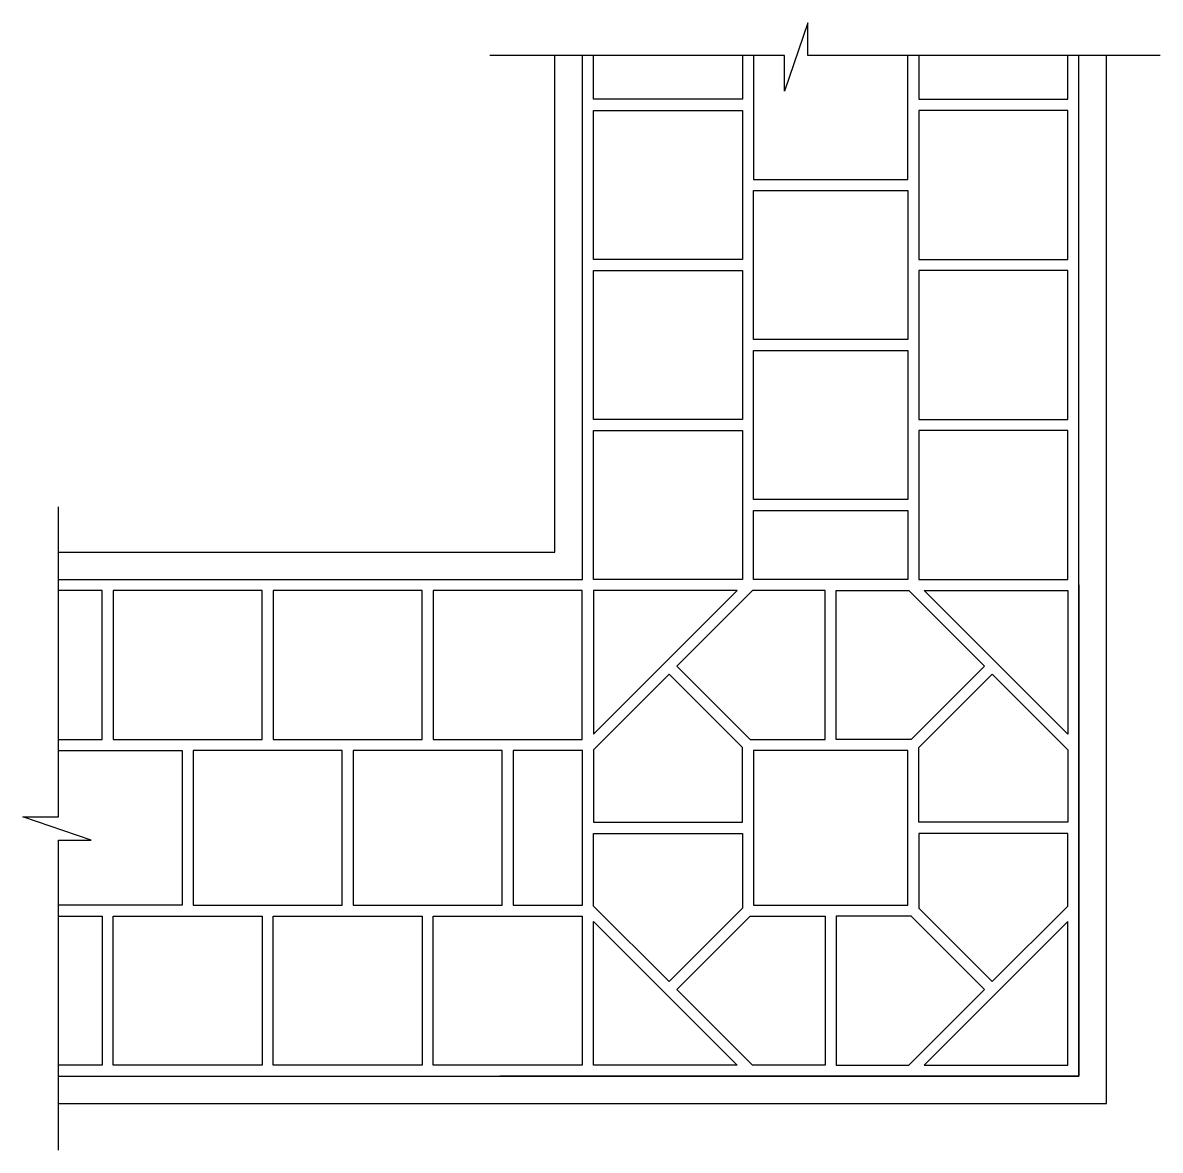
# Model space of a CAD drawing. Extents: x 2499 to 4561, y 7220 to 9264.
import ezdxf

# ---------------------------------------------------------------- set-up
doc = ezdxf.new("R2010")
doc.units = 0
doc.header["$LTSCALE"] = 10
doc.header["$MEASUREMENT"] = 0
doc.layers.add('3', color=3, linetype='CONTINUOUS')
doc.layers.add('7', color=7, linetype='CONTINUOUS')

msp = doc.modelspace()

# ---------------------------------------------------------------- linework, layer by layer
at = {"layer": '3'}
msp.add_line((3793.6, 8235.3), (3533.2, 8235.3), dxfattribs=at)
for points in [[(4560.6, 9204.9), (3921.7, 9204.9), (3921.7, 9264.4), (3879.6, 9140.3), (3879.6, 9204.9), (3345.4, 9204.9)], [(3803.2, 9204.9), (3803.2, 9125.6), (3533.2, 9125.6), (3533.2, 9204.9)], [(3823.2, 9204.9), (3823.2, 8980.5), (4103.2, 8980.5), (4103.2, 9204.9)], [(4123.2, 9204.9), (4123.2, 9125.6), (4393.2, 9125.6), (4393.2, 9204.9)], [(4393.2, 8525.4), (4123.2, 8525.4), (4123.2, 8255.3), (4393.2, 8255.3), (4393.2, 8525.4)], [(2563.2, 7220.4), (2563.2, 7782.8), (2622.7, 7782.8), (2498.6, 7824.9), (2563.2, 7824.9), (2563.2, 8387.1)], [(2563.2, 7964.9), (2642.4, 7964.9), (2642.4, 8234.9), (2563.2, 8234.9)], [(2563.2, 7944.9), (2787.5, 7944.9), (2787.5, 7664.9), (2563.2, 7664.9)], [(2563.2, 7644.9), (2642.4, 7644.9), (2642.4, 7374.9), (2563.2, 7374.9)], [(3242.6, 7374.9), (3242.6, 7644.9), (3512.8, 7644.9), (3512.8, 7374.9), (3242.6, 7374.9)]]:
    msp.add_lwpolyline(points, dxfattribs=at)
for points in [[(3533.2, 8835.5), (3533.2, 9105.6), (3803.2, 9105.6), (3803.2, 8835.5)], [(4123.2, 9105.6), (4123.2, 8835.5), (4393.2, 8835.5), (4393.2, 9105.6)], [(3823.2, 8690.4), (3823.2, 8960.5), (4103.2, 8960.5), (4103.2, 8690.4)], [(3533.2, 8545.4), (3533.2, 8815.5), (3803.2, 8815.5), (3803.2, 8545.4)], [(4123.2, 8815.5), (4123.2, 8545.4), (4393.2, 8545.4), (4393.2, 8815.5)], [(3823.2, 8400.3), (3823.2, 8670.4), (4103.2, 8670.4), (4103.2, 8400.3)], [(3533.2, 8255.3), (3533.2, 8525.4), (3803.2, 8525.4), (3803.2, 8255.3)], [(3823.2, 8254.9), (3823.2, 8380.3), (4103.2, 8380.3), (4103.2, 8254.9)], [(2932.5, 8234.9), (2662.4, 8234.9), (2662.4, 7964.9), (2932.5, 7964.9)], [(3222.6, 8234.9), (2952.5, 8234.9), (2952.5, 7964.9), (3222.6, 7964.9)], [(3512.8, 8234.9), (3242.6, 8234.9), (3242.6, 7964.9), (3512.8, 7964.9)], [(3533.2, 7974.9), (3793.6, 8235.3), (3533.2, 8235.3)], [(3953.2, 8234.9), (3821.4, 8234.9), (3684.4, 8097.8), (3817.3, 7964.9), (3953.2, 7964.9)], [(3973.2, 8234.9), (4104.9, 8234.9), (4241.9, 8097.8), (4109, 7964.9), (3973.2, 7964.9)], [(4393.2, 7974.9), (4132.8, 8235.3), (4393.2, 8235.3)], [(3533.2, 7814.9), (3803.2, 7814.9), (3803.2, 7950.7), (3670.2, 8083.7), (3533.2, 7946.6)], [(4393.2, 7814.9), (4123.2, 7814.9), (4123.2, 7950.7), (4256.1, 8083.7), (4393.2, 7946.6)], [(3077.6, 7944.9), (2807.5, 7944.9), (2807.5, 7664.9), (3077.6, 7664.9)], [(3367.8, 7944.9), (3097.6, 7944.9), (3097.6, 7664.9), (3367.8, 7664.9)], [(3513.2, 7944.9), (3387.8, 7944.9), (3387.8, 7664.9), (3513.2, 7664.9)], [(3823.2, 7664.9), (4103.2, 7664.9), (4103.2, 7944.9), (3823.2, 7944.9)], [(3533.2, 7794.9), (3803.2, 7794.9), (3803.2, 7659), (3670.2, 7526.1), (3533.2, 7663.2)], [(4393.2, 7794.9), (4123.2, 7794.9), (4123.2, 7659), (4256.1, 7526.1), (4393.2, 7663.2)], [(2662.4, 7644.9), (2932.5, 7644.9), (2932.5, 7374.9), (2662.4, 7374.9)], [(2952.5, 7644.9), (3222.6, 7644.9), (3222.6, 7374.9), (2952.5, 7374.9)], [(3533.2, 7634.9), (3793.6, 7374.5), (3533.2, 7374.5)], [(3953.2, 7374.9), (3821.4, 7374.9), (3684.4, 7511.9), (3817.3, 7644.9), (3953.2, 7644.9)], [(3973.2, 7374.9), (4104.9, 7374.9), (4241.9, 7511.9), (4109, 7644.9), (3973.2, 7644.9)], [(4393.2, 7634.9), (4132.8, 7374.5), (4393.2, 7374.5)]]:
    msp.add_lwpolyline(points, close=True, dxfattribs=at)
at = {"layer": '7'}
for p, q in [((4413.2, 8245.3), (4413.2, 7354.9)), ((4413.2, 7354.9), (3363.3, 7354.9))]:
    msp.add_line(p, q, dxfattribs=at)
for points in [[(2563.2, 8254.9), (3513.2, 8254.9), (3513.2, 9204.9)], [(2563.2, 8304.9), (3463.2, 8304.9), (3463.2, 9204.9)], [(2563.2, 7354.9), (4413.2, 7354.9), (4413.2, 9204.9)], [(2563.2, 7304.9), (4463.2, 7304.9), (4463.2, 9204.9)]]:
    msp.add_lwpolyline(points, dxfattribs=at)

doc.saveas('drawing.dxf')
